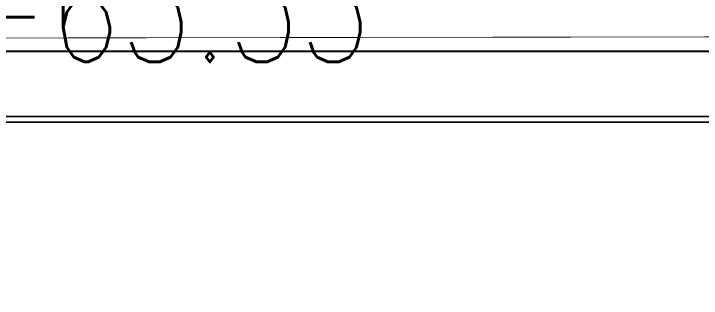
# Model space of a CAD drawing. Header units: millimetres. Extents: x -37020 to 35906, y -101 to 52234.
# Drawn here: x -72.82 to -64.12, y 318.88 to 322.48 of the extents above; entities that cross this region are included whole.
import ezdxf

# ---------------------------------------------------------------- set-up
doc = ezdxf.new("R2010")
doc.units = ezdxf.units.MM
for name, pattern in [('CENTROX2', [101.6, 63.5, -12.7, 12.7, -12.7]), ('DASHED2', [0.375, 0.25, -0.125]), ('TRAZO_Y_PUNTO2', [12.7, 6.35, -3.175, 0, -3.175])]:
    doc.linetypes.add(name, pattern=pattern)
for name, color, linetype in [('Catenaria', 2, 'Continuous'), ('Eje unifilar', 4, 'CENTROX2'), ('GE-Cotas', 1, 'Continuous'), ('ME-RIELES', 240, 'TRAZO_Y_PUNTO2'), ('REFERENCIAS', 1, 'Continuous'), ('unifilar VIAS Ppales', 5, 'DASHED2')]:
    doc.layers.add(name, color=color, linetype=linetype)
doc.styles.add('Romans', font='romans.shx', dxfattribs={"width": 0.8})

# ---------------------------------------------------------------- blocks, each defined once
blk = doc.blocks.new('COORDENADAS 4.4')
at = {"layer": 'GE-Cotas', "color": 3, "ltscale": 4, "style": 'Romans', "width": 0.8}
for tag, p in [('COORDENADASX', (-19.404, 8.02)), ('COORDENADASY', (-19.404, 5.518))]:
    blk.add_attdef(tag, p, '', height=2, dxfattribs=at)

msp = doc.modelspace()

# ---------------------------------------------------------------- linework, layer by layer
at = {"layer": 'Catenaria', "color": 90, "ltscale": 0.1, "const_width": 0.01, "elevation": -11.48}
msp.add_lwpolyline([(35.4748, 322.1038), (3.6992, 321.7735), (-52.4617, 322.2083), (-107.4143, 322.1219), (-158.8467, 322.1789), (-218.1735, 322.0931), (-282.0546, 322.1683), (-282.0546, 322.1683), (-342.3177, 318.8864)], dxfattribs=at)
at = {"layer": 'Eje unifilar'}
msp.add_line((-51.849, 322.0045), (-74.004, 322.0045), dxfattribs=at)
at = {"layer": 'ME-RIELES', "color": 8, "ltscale": 0.1, "const_width": 0.01}
msp.add_lwpolyline([(-342.2865, 321.123), (59.3197, 321.1045)], dxfattribs=at)
at = {"layer": 'unifilar VIAS Ppales', "color": 251, "linetype": 'Continuous', "ltscale": 10}
for p, q in [((-85.7489, 321.1916, -11.48), (-36.509, 321.1665)), ((-85.749, 321.1217, -11.48), (-36.509, 321.0966))]:
    msp.add_line(p, q, dxfattribs=at)

# ---------------------------------------------------------------- block references
at = {"layer": 'REFERENCIAS', "ltscale": 0.1}
ref = msp.add_blockref('COORDENADAS 4.4', (-63.5531, 328.4855, -11.48), dxfattribs=dict(at, xscale=-0.660000000000025, yscale=0.6599999999999966, zscale=0.6600000000000001, rotation=180))
ref.add_attrib('COORDENADASX', 'X +-63.55', (-76.3599, 321.8726, -11.48), dxfattribs={"layer": 'GE-Cotas', "color": 3, "ltscale": 4, "height": 1.32, "style": 'Romans', "width": 0.8})

doc.saveas('drawing.dxf')
